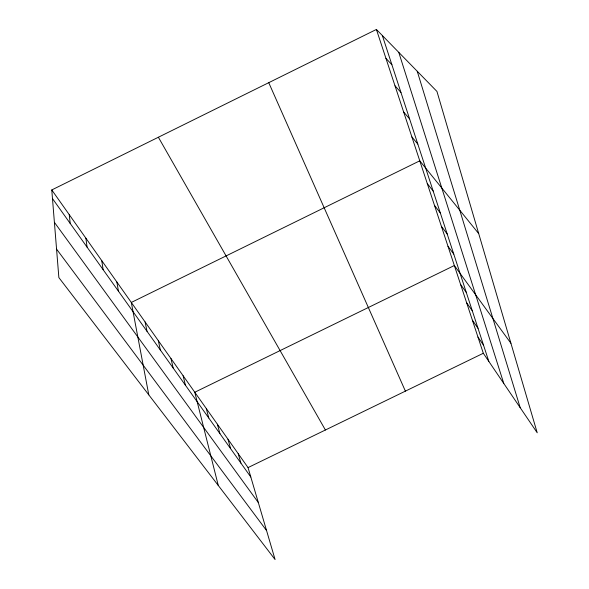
<?xml version="1.0" encoding="UTF-8"?>
<svg xmlns="http://www.w3.org/2000/svg" width="589" height="589" viewBox="0 0 589 589"><rect width="100%" height="100%" fill="white"/><g stroke="black" fill="none" stroke-linecap="round" stroke-linejoin="round"><path stroke-width="0.88" d="M51.78 189.945L248.043 467.592L275.085 559.55L58.863 277.588L51.78 189.945L376.4 29.45L436.95 91.442L537.22 432.79L483.311 353.267L376.4 29.45M248.043 467.592L483.311 353.267M385.935 58.333L391.891 64.731M395.013 85.817L400.962 92.48M403.656 111.998L409.591 118.897M411.902 136.972L417.815 144.077M478.71 233.619L419.773 160.819L131.303 302.452L148.789 394.851M427.297 183.613L433.165 191.042M434.498 205.414L440.336 212.99M441.389 226.301L447.198 233.988M56.559 249.103L266.552 530.542M448.001 246.312L453.766 254.102M510.928 343.284L454.34 265.521L194.782 392.245L218.276 485.469M54.402 222.34L258.321 502.542M460.613 284.509L466.304 292.461M52.48 198.574L250.811 477.016M466.628 302.731L472.275 310.749M472.407 320.239L478.018 328.309M477.966 337.07L483.532 345.183M158.382 137.244L325.408 429.999M268.746 82.674L405.394 391.133M382.357 35.546L488.833 361.41M398.768 52.347L503.786 383.476M417.248 71.276L520.205 407.698M238.206 453.685L240.916 463.123M227.987 439.225L230.63 448.678M217.363 424.19L219.925 433.651M206.297 408.545L208.778 418.006M183.127 375.767L185.41 385.199M170.994 358.591L173.159 368M158.331 340.685L160.37 350.05M145.115 321.984L147.014 331.298M116.858 282.013L118.441 291.18M101.735 260.618L103.134 269.688M85.891 238.199L87.069 247.137M69.252 214.668L70.209 223.467"/></g></svg>
